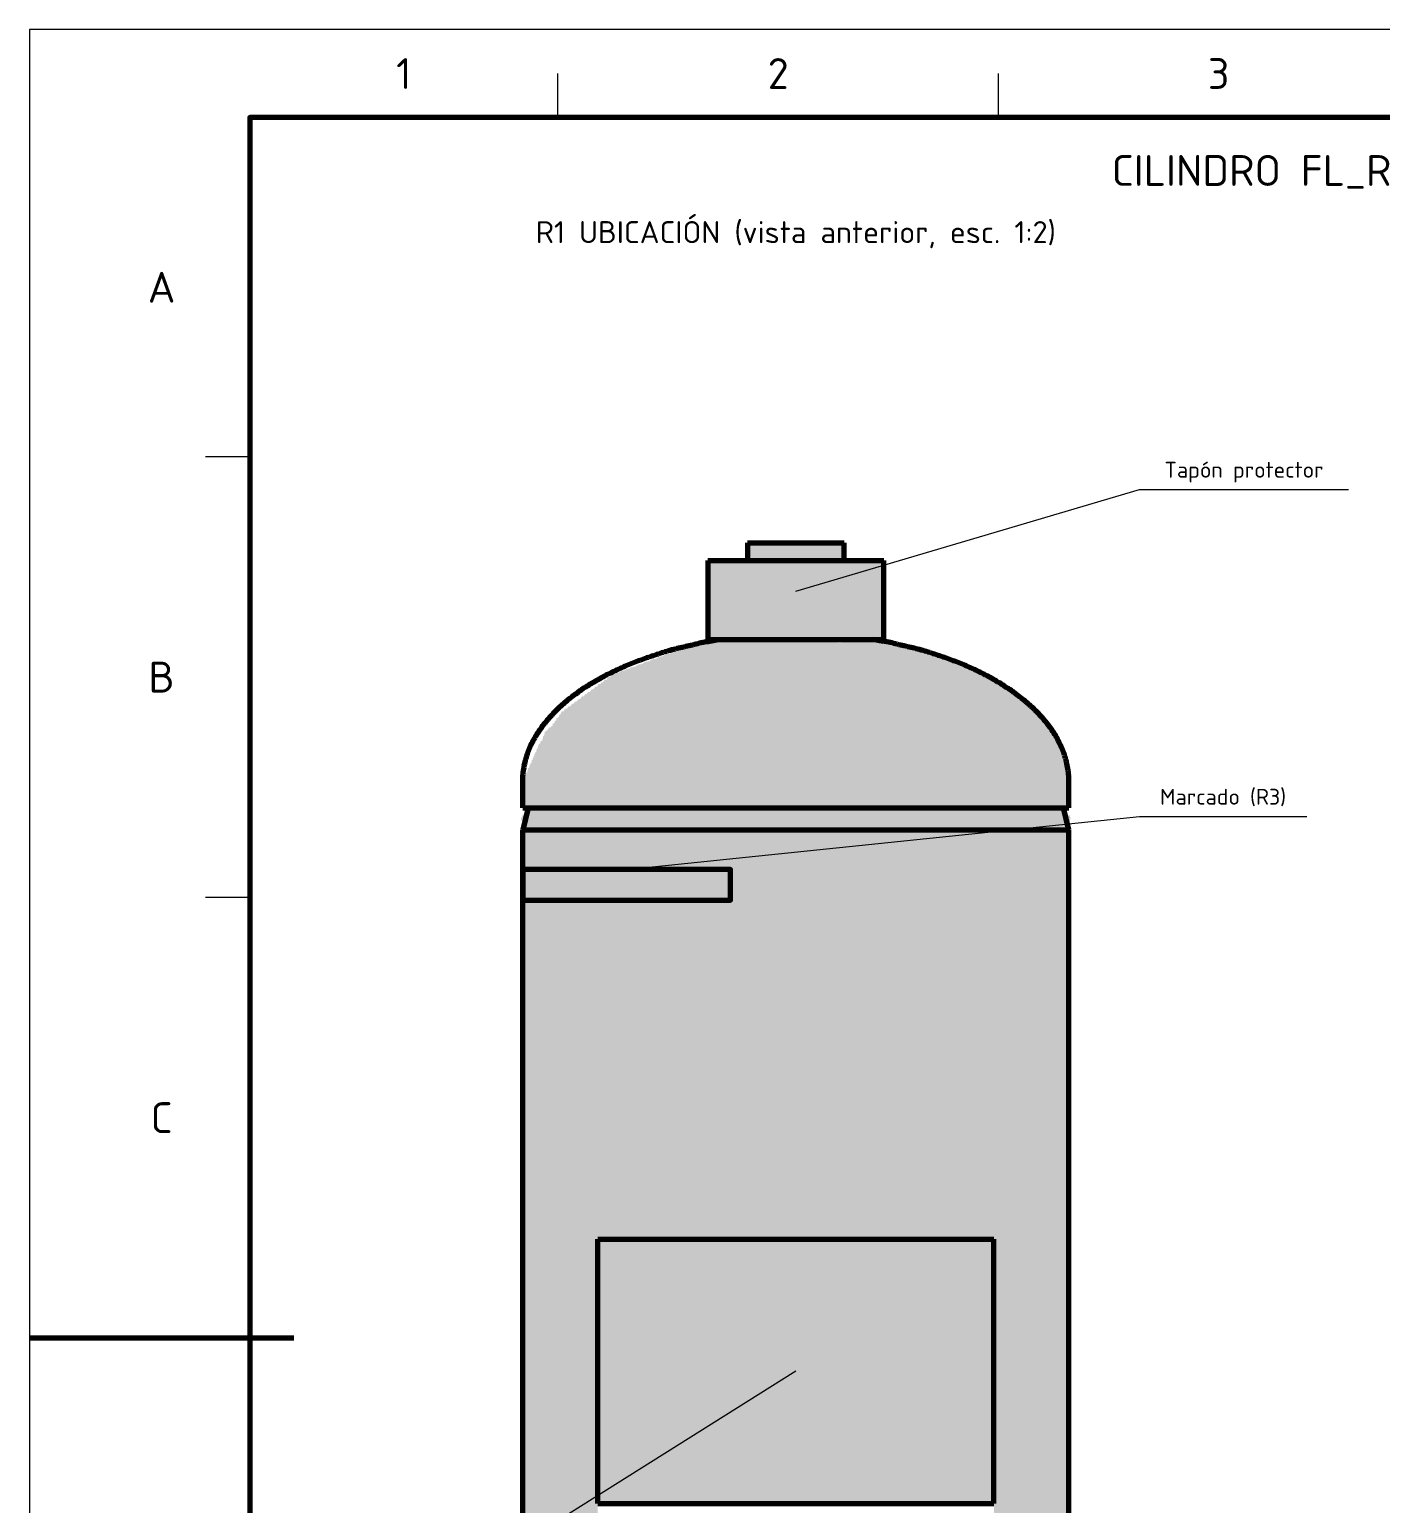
# Model space of a CAD drawing. Header units: millimetres. Extents: x 0 to 1554, y 0 to 420.
# Drawn here: x 1134 to 1287.4, y 129.7 to 297 of the extents above; entities that cross this region are included whole.
import ezdxf
from ezdxf.enums import TextEntityAlignment as Align

# ---------------------------------------------------------------- set-up
doc = ezdxf.new("R2010")
doc.units = ezdxf.units.MM
for name, color, linetype, lineweight in [('01-VISIBLE', 7, 'CONTINUOUS', 70), ('06-TEXTO', 7, 'CONTINUOUS', 25), ('07-RECUADRO', 7, 'CONTINUOUS', 70), ('08-FINA', 5, 'CONTINUOUS', 18), ('13-GRAFICA', 30, 'CONTINUOUS', 18)]:
    doc.layers.add(name, color=color, linetype=linetype, lineweight=lineweight)
doc.styles.add('ISO3098', font='isocpeur.ttf')

msp = doc.modelspace()

# ---------------------------------------------------------------- hatches: boundary and pattern name
at = {"layer": '08-FINA'}
h = msp.add_hatch(color=7, dxfattribs=at)
h.dxf.hatch_style = 1
h.paths.add_polyline_path([(1221, 233.234), (1223.511, 233.56), (1223.283, 234.327)])
h = msp.add_hatch(color=7, dxfattribs=at)
h.dxf.hatch_style = 1
h.paths.add_polyline_path([(1201.786, 201.681), (1204.314, 201.54), (1204.232, 202.335)])
h = msp.add_hatch(color=7, dxfattribs=at)
h.dxf.hatch_style = 1
h.paths.add_polyline_path([(1221, 144.716), (1218.67, 143.726), (1219.095, 143.048)])
at = {"layer": '13-GRAFICA', "true_color": 0xffd200}
h = msp.add_hatch(color=7, dxfattribs=at)
h.dxf.hatch_style = 1
h.paths.add_polyline_path([(1211.013, 227.7), (1211.013, 236.8), (1215.513, 236.8), (1215.513, 238.8), (1226.513, 238.8), (1226.513, 236.8), (1231.013, 236.8), (1231.013, 227.7)])
at = {"layer": '13-GRAFICA', "true_color": 0xb21820}
h = msp.add_hatch(color=7, dxfattribs=at)
h.dxf.hatch_style = 1
h.paths.add_polyline_path([(1190.013, 208.7), (1190.013, 211.8), (1190.112, 211.8), (1190.112, 212), (1190.213, 212), (1190.213, 212.3), (1190.312, 212.3), (1190.412, 212.7), (1190.513, 212.7), (1190.513, 212.9), (1190.612, 212.9), (1190.612, 213.2), (1190.713, 213.2), (1190.812, 213.6), (1190.912, 213.6), (1190.912, 213.8), (1191.013, 213.8), (1191.013, 214.1), (1191.112, 214.1), (1191.112, 214.3), (1191.213, 214.3), (1191.213, 214.5), (1191.312, 214.5), (1191.312, 214.8), (1191.412, 214.8), (1191.412, 215), (1191.513, 215), (1191.612, 215.4), (1191.713, 215.4), (1191.713, 215.7), (1191.812, 215.7), (1191.812, 215.9), (1192.013, 216), (1192.013, 216.2), (1192.213, 216.3), (1192.213, 216.5), (1192.312, 216.5), (1192.312, 216.8), (1192.412, 216.8), (1192.513, 217.3), (1192.812, 217.5), (1193.013, 217.8), (1193.213, 217.8), (1193.213, 217.9), (1193.412, 218), (1193.412, 218.2), (1193.612, 218.3), (1193.612, 218.5), (1193.812, 218.6), (1193.812, 218.8), (1194.112, 219), (1194.112, 219.2), (1194.312, 219.3), (1194.412, 219.6), (1194.612, 219.6), (1194.812, 219.9), (1195.013, 219.9), (1195.213, 220.2), (1195.412, 220.2), (1195.612, 220.5), (1195.812, 220.5), (1195.912, 220.7), (1196.112, 220.7), (1196.312, 221), (1196.513, 221), (1196.713, 221.3), (1196.912, 221.3), (1197.112, 221.6), (1197.312, 221.6), (1197.412, 221.8), (1197.612, 221.8), (1197.812, 222.1), (1198.013, 222.1), (1198.213, 222.4), (1198.412, 222.4), (1198.612, 222.7), (1198.812, 222.7), (1198.912, 222.9), (1199.112, 222.9), (1199.312, 223.2), (1199.513, 223.2), (1199.713, 223.5), (1199.912, 223.5), (1199.912, 223.6), (1200.013, 223.6), (1200.112, 223.8), (1200.312, 223.8), (1200.312, 223.9), (1200.912, 224), (1200.912, 224.1), (1201.112, 224.1), (1201.112, 224.2), (1201.713, 224.3), (1201.713, 224.4), (1202.213, 224.5), (1202.213, 224.6), (1202.513, 224.6), (1202.513, 224.7), (1202.812, 224.7), (1202.812, 224.8), (1203.013, 224.8), (1203.013, 224.9), (1203.612, 225), (1203.612, 225.1), (1203.812, 225.1), (1203.812, 225.2), (1204.412, 225.3), (1204.412, 225.4), (1204.612, 225.4), (1204.612, 225.5), (1205.213, 225.6), (1205.213, 225.7), (1205.412, 225.7), (1205.412, 225.8), (1206.013, 225.9), (1206.013, 226), (1206.213, 226), (1206.213, 226.1), (1206.812, 226.2), (1206.812, 226.3), (1207.013, 226.3), (1207.013, 226.4), (1207.612, 226.5), (1207.612, 226.6), (1207.812, 226.6), (1207.812, 226.7), (1208.112, 226.7), (1208.112, 226.8), (1208.412, 226.8), (1208.412, 226.9), (1208.713, 226.9), (1208.713, 227), (1209.112, 227), (1209.112, 227.1), (1209.513, 227.1), (1209.513, 227.2), (1210.013, 227.2), (1210.013, 227.3), (1210.412, 227.3), (1210.412, 227.4), (1210.912, 227.4), (1210.912, 227.5), (1211.912, 227.4), (1211.912, 227.5), (1212.713, 227.5), (1212.713, 227.6), (1215.013, 227.6), (1215.013, 227.5), (1216.812, 227.5), (1216.812, 227.4), (1220.412, 227.5), (1220.412, 227.6), (1223.812, 227.6), (1223.812, 227.5), (1225.713, 227.5), (1225.713, 227.4), (1228.612, 227.5), (1228.612, 227.6), (1230.213, 227.6), (1230.213, 227.5), (1230.513, 227.5), (1230.513, 227.6), (1230.713, 227.6), (1230.713, 227.5), (1231.213, 227.5), (1231.213, 227.4), (1231.713, 227.4), (1231.713, 227.3), (1233.213, 227.1), (1233.213, 227), (1233.713, 227), (1233.713, 226.9), (1234.013, 226.9), (1234.013, 226.8), (1234.412, 226.8), (1234.412, 226.7), (1234.713, 226.7), (1234.713, 226.6), (1235.112, 226.6), (1235.112, 226.5), (1235.812, 226.4), (1235.812, 226.3), (1236.412, 226.2), (1236.412, 226.1), (1236.812, 226.1), (1236.812, 226), (1237.112, 226), (1237.112, 225.9), (1237.812, 225.8), (1237.812, 225.7), (1238.013, 225.7), (1238.013, 225.6), (1238.312, 225.6), (1238.312, 225.5), (1238.513, 225.5), (1238.513, 225.4), (1238.713, 225.4), (1238.713, 225.3), (1239.013, 225.3), (1239.013, 225.2), (1239.213, 225.2), (1239.213, 225.1), (1239.412, 225.1), (1239.412, 225), (1239.713, 225), (1239.713, 224.9), (1240.213, 224.8), (1240.213, 224.7), (1240.612, 224.6), (1240.612, 224.5), (1240.912, 224.5), (1240.912, 224.4), (1241.112, 224.4), (1241.112, 224.3), (1241.312, 224.3), (1241.312, 224.2), (1241.612, 224.2), (1241.612, 224.1), (1241.812, 224.1), (1241.812, 224), (1242.013, 224), (1242.013, 223.9), (1242.513, 223.8), (1242.612, 223.6), (1242.812, 223.6), (1242.912, 223.4), (1243.312, 223.3), (1243.412, 223.1), (1243.612, 223.1), (1243.612, 223), (1243.812, 223), (1243.912, 222.8), (1244.112, 222.8), (1244.213, 222.6), (1244.612, 222.5), (1244.713, 222.3), (1244.912, 222.3), (1245.013, 222.1), (1245.213, 222.1), (1245.213, 222), (1245.412, 222), (1245.513, 221.8), (1245.713, 221.8), (1245.713, 221.7), (1246.013, 221.6), (1246.013, 221.5), (1246.213, 221.5), (1246.713, 220.9), (1246.912, 220.9), (1246.912, 220.8), (1247.112, 220.7), (1247.513, 220.2), (1247.713, 220.2), (1248.213, 219.6), (1248.412, 219.6), (1248.412, 219.4), (1249.013, 218.9), (1249.013, 218.7), (1249.612, 218.2), (1249.612, 218), (1249.912, 217.8), (1249.912, 217.6), (1250.112, 217.5), (1250.112, 217.3), (1250.213, 217.3), (1250.312, 217), (1250.412, 217), (1250.513, 216.6), (1250.713, 216.5), (1250.812, 216.1), (1251.013, 216), (1251.112, 215.4), (1251.213, 215.4), (1251.213, 215.2), (1251.312, 215.2), (1251.412, 214.6), (1251.513, 214.6), (1251.513, 214.3), (1251.612, 214.3), (1251.612, 214.1), (1251.713, 214.1), (1251.812, 212.8), (1251.912, 212.8), (1251.912, 212), (1252.013, 212), (1252.013, 208.7)])
h = msp.add_hatch(color=7, dxfattribs=at)
h.dxf.hatch_style = 1
h.paths.add_polyline_path([(1215.013, 227.5), (1215.013, 227.6), (1212.713, 227.6), (1212.713, 227.5), (1211.513, 227.4), (1211.513, 227.5), (1211.312, 227.5), (1211.213, 227.7), (1230.713, 227.7), (1230.713, 227.6), (1230.513, 227.6), (1230.513, 227.5), (1230.213, 227.5), (1230.213, 227.6), (1228.612, 227.6), (1228.612, 227.5), (1227.112, 227.5), (1227.112, 227.4), (1223.812, 227.5), (1223.812, 227.6), (1218.412, 227.5), (1218.412, 227.4), (1216.812, 227.4), (1216.812, 227.5)])
h = msp.add_hatch(color=7, dxfattribs=at)
h.dxf.hatch_style = 1
h.paths.add_polyline_path([(1251.912, 207.9), (1251.912, 207.8), (1252.112, 207.8), (1252.112, 207.6), (1252.213, 207.6), (1252.112, 207.1), (1251.812, 207), (1251.812, 206.9), (1190.213, 206.9), (1190.213, 207), (1190.013, 207), (1189.812, 207.3), (1189.812, 207.6), (1189.912, 207.6), (1190.013, 207.9)])
h = msp.add_hatch(color=7, dxfattribs=at)
h.dxf.hatch_style = 1
h.paths.add_polyline_path([(1190.612, 208.7), (1251.412, 208.7), (1251.513, 207.9), (1190.412, 207.9)])
h = msp.add_hatch(color=7, dxfattribs=at)
h.dxf.hatch_style = 1
h.paths.add_polyline_path([(1190.112, 206.4), (1190.112, 206.8), (1190.213, 206.8), (1190.213, 86), (1190.213, 85.5), (1190.213, 78), (1190.013, 78), (1190.013, 206.4)])
h = msp.add_hatch(color=7, dxfattribs=at)
h.dxf.hatch_style = 1
h.paths.add_polyline_path([(1190.213, 206.9), (1190.312, 206.9), (1190.312, 86), (1190.213, 86), (1190.213, 206.8)])
h = msp.add_hatch(color=7, dxfattribs=at)
h.dxf.hatch_style = 1
h.paths.add_polyline_path([(1191.513, 206.9), (1191.513, 85.7), (1191.513, 78), (1190.312, 78), (1190.312, 85.5), (1190.312, 86), (1190.312, 206.9)])
h = msp.add_hatch(color=7, dxfattribs=at)
h.dxf.hatch_style = 1
h.paths.add_polyline_path([(1192.013, 206.9), (1192.013, 85.8), (1191.912, 85.8), (1191.812, 86), (1191.612, 86), (1191.513, 85.7), (1191.513, 206.9)])
h = msp.add_hatch(color=7, dxfattribs=at)
h.dxf.hatch_style = 1
h.paths.add_polyline_path([(1194.612, 206.9), (1194.612, 85.7), (1194.612, 78), (1192.013, 78), (1192.013, 85.8), (1192.013, 206.9)])
h = msp.add_hatch(color=7, dxfattribs=at)
h.dxf.hatch_style = 1
h.paths.add_polyline_path([(1195.412, 206.9), (1195.412, 85.7), (1195.312, 85.9), (1195.112, 85.9), (1195.112, 86), (1194.812, 86), (1194.812, 85.9), (1194.713, 85.9), (1194.612, 85.7), (1194.612, 206.9)])
h = msp.add_hatch(color=7, dxfattribs=at)
h.dxf.hatch_style = 1
h.paths.add_polyline_path([(1198.513, 206.9), (1198.513, 159.7), (1198.513, 129.7), (1198.513, 78), (1195.412, 78), (1195.412, 85.7), (1195.412, 206.9)])
h = msp.add_hatch(color=7, dxfattribs=at)
h.dxf.hatch_style = 1
h.paths.add_polyline_path([(1199.312, 206.9), (1199.312, 159.7), (1198.513, 159.7), (1198.513, 206.9)])
h = msp.add_hatch(color=7, dxfattribs=at)
h.dxf.hatch_style = 1
h.paths.add_polyline_path([(1200.412, 206.9), (1200.412, 159.7), (1199.312, 159.7), (1199.312, 206.9)])
h = msp.add_hatch(color=7, dxfattribs=at)
h.dxf.hatch_style = 1
h.paths.add_polyline_path([(1205.312, 206.9), (1205.312, 159.7), (1200.412, 159.7), (1200.412, 206.9)])
h = msp.add_hatch(color=7, dxfattribs=at)
h.dxf.hatch_style = 1
h.paths.add_polyline_path([(1206.612, 206.9), (1206.612, 159.7), (1205.312, 159.7), (1205.312, 206.9)])
h = msp.add_hatch(color=7, dxfattribs=at)
h.dxf.hatch_style = 1
h.paths.add_polyline_path([(1212.213, 206.9), (1212.213, 159.7), (1206.612, 159.7), (1206.612, 206.9)])
h = msp.add_hatch(color=7, dxfattribs=at)
h.dxf.hatch_style = 1
h.paths.add_polyline_path([(1213.612, 206.9), (1213.612, 159.7), (1212.213, 159.7), (1212.213, 206.9)])
h = msp.add_hatch(color=7, dxfattribs=at)
h.dxf.hatch_style = 1
h.paths.add_polyline_path([(1227.513, 206.9), (1227.513, 159.7), (1221.713, 159.7), (1221.713, 205.7), (1220.213, 205.7), (1220.213, 159.7), (1213.612, 159.7), (1213.612, 206.9)])
h = msp.add_hatch(color=7, dxfattribs=at)
h.dxf.hatch_style = 1
h.paths.add_polyline_path([(1229.312, 206.9), (1229.312, 159.7), (1227.513, 159.7), (1227.513, 206.9)])
h = msp.add_hatch(color=7, dxfattribs=at)
h.dxf.hatch_style = 1
h.paths.add_polyline_path([(1234.213, 206.9), (1234.213, 159.7), (1229.312, 159.7), (1229.312, 206.9)])
h = msp.add_hatch(color=7, dxfattribs=at)
h.dxf.hatch_style = 1
h.paths.add_polyline_path([(1235.713, 206.9), (1235.713, 159.7), (1234.213, 159.7), (1234.213, 206.9)])
h = msp.add_hatch(color=7, dxfattribs=at)
h.dxf.hatch_style = 1
h.paths.add_polyline_path([(1240.112, 206.9), (1240.112, 159.7), (1235.713, 159.7), (1235.713, 206.9)])
h = msp.add_hatch(color=7, dxfattribs=at)
h.dxf.hatch_style = 1
h.paths.add_polyline_path([(1241.312, 206.9), (1241.312, 159.7), (1240.112, 159.7), (1240.112, 206.9)])
h = msp.add_hatch(color=7, dxfattribs=at)
h.dxf.hatch_style = 1
h.paths.add_polyline_path([(1243.513, 206.9), (1243.513, 159.7), (1241.312, 159.7), (1241.312, 206.9)])
h = msp.add_hatch(color=7, dxfattribs=at)
h.dxf.hatch_style = 1
h.paths.add_polyline_path([(1245.112, 206.9), (1245.112, 85.8), (1245.112, 78), (1243.513, 78), (1243.513, 129.7), (1243.513, 159.7), (1243.513, 206.9)])
h = msp.add_hatch(color=7, dxfattribs=at)
h.dxf.hatch_style = 1
h.paths.add_polyline_path([(1245.812, 206.9), (1245.812, 85.7), (1245.713, 85.9), (1245.213, 85.9), (1245.213, 85.8), (1245.112, 85.8), (1245.112, 206.9)])
h = msp.add_hatch(color=7, dxfattribs=at)
h.dxf.hatch_style = 1
h.paths.add_polyline_path([(1251.812, 206.9), (1251.912, 206.3), (1252.013, 206.3), (1252.013, 78), (1245.812, 78), (1245.812, 85.7), (1245.812, 206.9)])
h = msp.add_hatch(color=7, dxfattribs=at)
h.dxf.hatch_style = 1
h.paths.add_polyline_path([(1220.213, 159.7), (1220.213, 205.7), (1221.713, 205.7), (1221.713, 159.7)])
at = {"layer": '13-GRAFICA', "true_color": 0xffffff}
h = msp.add_hatch(color=7, dxfattribs=at)
h.dxf.hatch_style = 1
h.paths.add_polyline_path([(1198.513, 129.7), (1198.513, 159.7), (1243.513, 159.7), (1243.513, 129.7)])
at = {"layer": '13-GRAFICA', "true_color": 0xc81e2d}
h = msp.add_hatch(color=7, dxfattribs=at)
h.dxf.hatch_style = 1
h.paths.add_polyline_path([(1243.513, 155.2), (1198.513, 155.2), (1198.513, 159.7), (1243.513, 159.7)])

# ---------------------------------------------------------------- linework, layer by layer
at = {"layer": '01-VISIBLE'}
for p, q in [((1215.5, 238.75), (1215.5, 236.75)), ((1226.5, 236.75), (1226.5, 238.75)), ((1211, 236.75), (1211, 227.75)), ((1231, 227.75), (1231, 236.75)), ((1229.755, 227.749), (1229.755, 227.75)), ((1190, 208.681), (1190, 211.681)), ((1252, 208.681), (1252, 211.681)), ((1190.625, 208.681), (1190, 206.181)), ((1252, 206.181), (1251.375, 208.681)), ((1190, 78), (1190, 206.181)), ((1252, 78), (1252, 206.181)), ((1198.515, 129.716), (1198.515, 159.716)), ((1243.485, 129.716), (1243.485, 159.716))]:
    msp.add_line(p, q, dxfattribs=at)
for points in [[(1215.5, 238.75), (1215.7, 238.75), (1215.9, 238.75), (1216.1, 238.75), (1216.3, 238.75), (1216.5, 238.75), (1216.7, 238.75), (1216.9, 238.75), (1217.1, 238.75), (1217.3, 238.75), (1217.5, 238.75), (1217.7, 238.75), (1217.9, 238.75), (1218.1, 238.75), (1218.3, 238.75), (1218.5, 238.75), (1218.7, 238.75), (1218.9, 238.75), (1219.1, 238.75), (1219.3, 238.75), (1219.5, 238.75), (1219.7, 238.75), (1219.9, 238.75), (1220.1, 238.75), (1220.3, 238.75), (1220.5, 238.75), (1220.7, 238.75), (1220.9, 238.75), (1221.1, 238.75), (1221.3, 238.75), (1221.5, 238.75), (1221.7, 238.75), (1221.9, 238.75), (1222.1, 238.75), (1222.3, 238.75), (1222.5, 238.75), (1222.7, 238.75), (1222.9, 238.75), (1223.1, 238.75), (1223.3, 238.75), (1223.5, 238.75), (1223.7, 238.75), (1223.9, 238.75), (1224.1, 238.75), (1224.3, 238.75), (1224.5, 238.75), (1224.7, 238.75), (1224.9, 238.75), (1225.1, 238.75), (1225.3, 238.75), (1225.5, 238.75), (1225.7, 238.75), (1225.9, 238.75), (1226.1, 238.75), (1226.3, 238.75), (1226.5, 238.75)], [(1211, 236.75), (1211.2, 236.75), (1211.4, 236.75), (1211.6, 236.75), (1211.8, 236.75), (1212, 236.75), (1212.2, 236.75), (1212.4, 236.75), (1212.6, 236.75), (1212.8, 236.75), (1213, 236.75), (1213.2, 236.75), (1213.4, 236.75), (1213.6, 236.75), (1213.8, 236.75), (1214, 236.75), (1214.2, 236.75), (1214.4, 236.75), (1214.6, 236.75), (1214.8, 236.75), (1215, 236.75), (1215.2, 236.75), (1215.4, 236.75), (1215.6, 236.75), (1215.8, 236.75), (1216, 236.75), (1216.2, 236.75), (1216.4, 236.75), (1216.6, 236.75), (1216.8, 236.75), (1217, 236.75), (1217.2, 236.75), (1217.4, 236.75), (1217.6, 236.75), (1217.8, 236.75), (1218, 236.75), (1218.2, 236.75), (1218.4, 236.75), (1218.6, 236.75), (1218.8, 236.75), (1219, 236.75), (1219.2, 236.75), (1219.4, 236.75), (1219.6, 236.75), (1219.8, 236.75), (1220, 236.75), (1220.2, 236.75), (1220.4, 236.75), (1220.6, 236.75), (1220.8, 236.75), (1221, 236.75), (1221.2, 236.75), (1221.4, 236.75), (1221.6, 236.75), (1221.8, 236.75), (1222, 236.75), (1222.2, 236.75), (1222.4, 236.75), (1222.6, 236.75), (1222.8, 236.75), (1223, 236.75), (1223.2, 236.75), (1223.4, 236.75), (1223.6, 236.75), (1223.8, 236.75), (1224, 236.75), (1224.2, 236.75), (1224.4, 236.75), (1224.6, 236.75), (1224.8, 236.75), (1225, 236.75), (1225.2, 236.75), (1225.4, 236.75), (1225.6, 236.75), (1225.8, 236.75), (1226, 236.75), (1226.2, 236.75), (1226.4, 236.75), (1226.6, 236.75), (1226.8, 236.75), (1227, 236.75), (1227.2, 236.75), (1227.4, 236.75), (1227.6, 236.75), (1227.8, 236.75), (1228, 236.75), (1228.2, 236.75), (1228.4, 236.75), (1228.6, 236.75), (1228.8, 236.75), (1229, 236.75), (1229.2, 236.75), (1229.4, 236.75), (1229.6, 236.75), (1229.8, 236.75), (1230, 236.75), (1230.2, 236.75), (1230.4, 236.75), (1230.6, 236.75), (1230.8, 236.75), (1231, 236.75)], [(1190, 211.681), (1190.002, 211.882), (1190.009, 212.083), (1190.02, 212.284), (1190.035, 212.484), (1190.055, 212.684), (1190.08, 212.884), (1190.109, 213.083), (1190.142, 213.281), (1190.179, 213.479), (1190.221, 213.676), (1190.266, 213.871), (1190.316, 214.066), (1190.37, 214.26), (1190.428, 214.453), (1190.489, 214.644), (1190.554, 214.834), (1190.623, 215.023), (1190.696, 215.211), (1190.772, 215.397), (1190.852, 215.581), (1190.935, 215.764), (1191.022, 215.946), (1191.111, 216.126), (1191.204, 216.304), (1191.3, 216.481), (1191.399, 216.656), (1191.501, 216.83), (1191.605, 217.001), (1191.713, 217.171), (1191.823, 217.34), (1191.935, 217.506), (1192.05, 217.671), (1192.168, 217.834), (1192.288, 217.996), (1192.41, 218.156), (1192.534, 218.314), (1192.661, 218.47), (1192.789, 218.625), (1192.92, 218.777), (1193.052, 218.929), (1193.187, 219.078), (1193.323, 219.226), (1193.461, 219.372), (1193.601, 219.517), (1193.743, 219.659), (1193.886, 219.801), (1194.031, 219.94), (1194.177, 220.078), (1194.325, 220.215), (1194.474, 220.349), (1194.624, 220.483), (1194.776, 220.614), (1194.93, 220.744), (1195.084, 220.873), (1195.24, 221), (1195.397, 221.125), (1195.556, 221.249), (1195.715, 221.372), (1195.876, 221.493), (1196.037, 221.613), (1196.2, 221.731), (1196.363, 221.848), (1196.528, 221.963), (1196.694, 222.077), (1196.86, 222.19), (1197.028, 222.301), (1197.196, 222.411), (1197.365, 222.52), (1197.535, 222.627), (1197.706, 222.733), (1197.878, 222.838), (1198.05, 222.941), (1198.224, 223.044), (1198.397, 223.145), (1198.572, 223.244), (1198.747, 223.343), (1198.923, 223.44), (1199.1, 223.536), (1199.277, 223.631), (1199.455, 223.725), (1199.634, 223.817), (1199.813, 223.908), (1199.993, 223.999), (1200.173, 224.088), (1200.354, 224.176), (1200.535, 224.262), (1200.717, 224.348), (1200.899, 224.433), (1201.082, 224.516), (1201.266, 224.599), (1201.45, 224.68), (1201.634, 224.761), (1201.819, 224.84), (1202.004, 224.919), (1202.189, 224.996), (1202.375, 225.072), (1202.562, 225.147), (1202.749, 225.221), (1202.936, 225.294), (1203.124, 225.366), (1203.312, 225.437), (1203.501, 225.507), (1203.69, 225.575), (1203.879, 225.643), (1204.069, 225.71), (1204.259, 225.776), (1204.449, 225.841), (1204.639, 225.906), (1204.83, 225.969), (1205.021, 226.032), (1205.212, 226.095), (1205.404, 226.157), (1205.595, 226.218), (1205.787, 226.278), (1205.979, 226.338), (1206.171, 226.397), (1206.364, 226.454), (1206.557, 226.51), (1206.751, 226.564), (1206.945, 226.617), (1207.139, 226.669), (1207.334, 226.719), (1207.529, 226.768), (1207.724, 226.816), (1207.92, 226.862), (1208.116, 226.909), (1208.311, 226.954), (1208.507, 226.999), (1208.704, 227.043), (1208.9, 227.087), (1209.096, 227.131), (1209.292, 227.176), (1209.488, 227.22), (1209.684, 227.266), (1209.879, 227.315), (1210.07, 227.377), (1210.266, 227.422), (1210.464, 227.458), (1210.662, 227.492), (1210.86, 227.526), (1211.059, 227.558), (1211.257, 227.591), (1211.456, 227.623), (1211.654, 227.655), (1211.853, 227.687), (1212.051, 227.719), (1212.25, 227.75)], [(1211, 227.75), (1211.2, 227.75), (1211.4, 227.75), (1211.6, 227.75), (1211.8, 227.75), (1212, 227.75), (1212.2, 227.75), (1212.4, 227.75), (1212.6, 227.75), (1212.8, 227.75), (1213, 227.75), (1213.2, 227.75), (1213.4, 227.75), (1213.6, 227.75), (1213.8, 227.75), (1214, 227.75), (1214.2, 227.75), (1214.4, 227.75), (1214.6, 227.75), (1214.8, 227.75), (1215, 227.75), (1215.2, 227.75), (1215.4, 227.75), (1215.6, 227.75), (1215.8, 227.75), (1216, 227.75), (1216.2, 227.75), (1216.4, 227.75), (1216.6, 227.75), (1216.8, 227.75), (1217, 227.75), (1217.2, 227.75), (1217.4, 227.75), (1217.6, 227.75), (1217.8, 227.75), (1218, 227.75), (1218.2, 227.75), (1218.4, 227.75), (1218.6, 227.75), (1218.8, 227.75), (1219, 227.75), (1219.2, 227.75), (1219.4, 227.75), (1219.6, 227.75), (1219.8, 227.75), (1220, 227.75), (1220.2, 227.75), (1220.4, 227.75), (1220.6, 227.75), (1220.8, 227.75), (1221, 227.75), (1221.2, 227.75), (1221.4, 227.75), (1221.6, 227.75), (1221.8, 227.75), (1222, 227.75), (1222.2, 227.75), (1222.4, 227.75), (1222.6, 227.75), (1222.8, 227.75), (1223, 227.75), (1223.2, 227.75), (1223.4, 227.75), (1223.6, 227.75), (1223.8, 227.75), (1224, 227.75), (1224.2, 227.75), (1224.4, 227.75), (1224.6, 227.75), (1224.8, 227.75), (1225, 227.75), (1225.2, 227.75), (1225.4, 227.75), (1225.6, 227.75), (1225.8, 227.75), (1226, 227.75), (1226.2, 227.75), (1226.4, 227.75), (1226.6, 227.75), (1226.8, 227.75), (1227, 227.75), (1227.2, 227.75), (1227.4, 227.75), (1227.6, 227.75), (1227.8, 227.75), (1228, 227.75), (1228.2, 227.75), (1228.4, 227.75), (1228.6, 227.75), (1228.8, 227.75), (1229, 227.75), (1229.2, 227.75), (1229.4, 227.75), (1229.6, 227.75), (1229.8, 227.75), (1230, 227.75), (1230.2, 227.75), (1230.4, 227.75), (1230.6, 227.75), (1230.8, 227.75), (1231, 227.75)], [(1252, 211.681), (1251.998, 211.882), (1251.991, 212.083), (1251.98, 212.284), (1251.964, 212.484), (1251.944, 212.684), (1251.92, 212.884), (1251.891, 213.083), (1251.858, 213.281), (1251.821, 213.479), (1251.779, 213.675), (1251.734, 213.871), (1251.684, 214.066), (1251.63, 214.26), (1251.573, 214.452), (1251.511, 214.644), (1251.446, 214.834), (1251.377, 215.023), (1251.304, 215.21), (1251.228, 215.396), (1251.148, 215.581), (1251.065, 215.764), (1250.979, 215.945), (1250.889, 216.125), (1250.796, 216.304), (1250.7, 216.48), (1250.601, 216.655), (1250.5, 216.829), (1250.395, 217.001), (1250.288, 217.171), (1250.178, 217.339), (1250.065, 217.506), (1249.95, 217.67), (1249.833, 217.834), (1249.713, 217.995), (1249.591, 218.155), (1249.467, 218.313), (1249.34, 218.469), (1249.212, 218.624), (1249.081, 218.777), (1248.949, 218.928), (1248.814, 219.077), (1248.678, 219.225), (1248.54, 219.371), (1248.4, 219.516), (1248.259, 219.658), (1248.115, 219.8), (1247.971, 219.939), (1247.824, 220.077), (1247.677, 220.213), (1247.527, 220.348), (1247.377, 220.481), (1247.225, 220.613), (1247.072, 220.743), (1246.917, 220.872), (1246.761, 220.999), (1246.604, 221.124), (1246.446, 221.248), (1246.286, 221.371), (1246.126, 221.492), (1245.964, 221.612), (1245.802, 221.73), (1245.638, 221.847), (1245.474, 221.962), (1245.308, 222.076), (1245.142, 222.189), (1244.974, 222.3), (1244.806, 222.41), (1244.637, 222.519), (1244.467, 222.626), (1244.296, 222.732), (1244.124, 222.837), (1243.952, 222.94), (1243.779, 223.042), (1243.605, 223.143), (1243.43, 223.243), (1243.255, 223.342), (1243.079, 223.439), (1242.902, 223.535), (1242.725, 223.63), (1242.547, 223.723), (1242.369, 223.816), (1242.19, 223.907), (1242.01, 223.997), (1241.83, 224.086), (1241.649, 224.174), (1241.467, 224.261), (1241.286, 224.347), (1241.103, 224.431), (1240.92, 224.515), (1240.737, 224.597), (1240.553, 224.679), (1240.369, 224.759), (1240.184, 224.839), (1239.999, 224.917), (1239.814, 224.995), (1239.628, 225.071), (1239.441, 225.146), (1239.254, 225.22), (1239.067, 225.293), (1238.879, 225.365), (1238.691, 225.436), (1238.502, 225.506), (1238.313, 225.574), (1238.124, 225.642), (1237.935, 225.709), (1237.745, 225.775), (1237.554, 225.84), (1237.364, 225.905), (1237.173, 225.968), (1236.982, 226.031), (1236.791, 226.094), (1236.6, 226.156), (1236.409, 226.217), (1236.217, 226.277), (1236.025, 226.337), (1235.832, 226.395), (1235.64, 226.452), (1235.447, 226.508), (1235.253, 226.563), (1235.059, 226.616), (1234.865, 226.668), (1234.67, 226.718), (1234.475, 226.767), (1234.28, 226.815), (1234.084, 226.861), (1233.889, 226.907), (1233.693, 226.953), (1233.497, 226.998), (1233.301, 227.042), (1233.105, 227.086), (1232.908, 227.13), (1232.712, 227.175), (1232.516, 227.219), (1232.321, 227.265), (1232.126, 227.314), (1231.934, 227.376), (1231.738, 227.421), (1231.541, 227.457), (1231.343, 227.492), (1231.144, 227.525), (1230.946, 227.558), (1230.748, 227.59), (1230.549, 227.622), (1230.351, 227.654), (1230.152, 227.686), (1229.954, 227.718), (1229.755, 227.749)], [(1190, 208.681), (1190.2, 208.681), (1190.4, 208.681), (1190.6, 208.681), (1190.8, 208.681), (1191, 208.681), (1191.2, 208.681), (1191.4, 208.681), (1191.6, 208.681), (1191.8, 208.681), (1192, 208.681), (1192.2, 208.681), (1192.4, 208.681), (1192.6, 208.681), (1192.8, 208.681), (1193, 208.681), (1193.2, 208.681), (1193.4, 208.681), (1193.6, 208.681), (1193.8, 208.681), (1194, 208.681), (1194.2, 208.681), (1194.4, 208.681), (1194.6, 208.681), (1194.8, 208.681), (1195, 208.681), (1195.2, 208.681), (1195.4, 208.681), (1195.6, 208.681), (1195.8, 208.681), (1196, 208.681), (1196.2, 208.681), (1196.4, 208.681), (1196.6, 208.681), (1196.8, 208.681), (1197, 208.681), (1197.2, 208.681), (1197.4, 208.681), (1197.6, 208.681), (1197.8, 208.681), (1198, 208.681), (1198.2, 208.681), (1198.4, 208.681), (1198.6, 208.681), (1198.8, 208.681), (1199, 208.681), (1199.2, 208.681), (1199.4, 208.681), (1199.6, 208.681), (1199.8, 208.681), (1200, 208.681), (1200.2, 208.681), (1200.4, 208.681), (1200.6, 208.681), (1200.8, 208.681), (1201, 208.681), (1201.2, 208.681), (1201.4, 208.681), (1201.6, 208.681), (1201.8, 208.681), (1202, 208.681), (1202.2, 208.681), (1202.4, 208.681), (1202.6, 208.681), (1202.8, 208.681), (1203, 208.681), (1203.2, 208.681), (1203.4, 208.681), (1203.6, 208.681), (1203.8, 208.681), (1204, 208.681), (1204.2, 208.681), (1204.4, 208.681), (1204.6, 208.681), (1204.8, 208.681), (1205, 208.681), (1205.2, 208.681), (1205.4, 208.681), (1205.6, 208.681), (1205.8, 208.681), (1206, 208.681), (1206.2, 208.681), (1206.4, 208.681), (1206.6, 208.681), (1206.8, 208.681), (1207, 208.681), (1207.2, 208.681), (1207.4, 208.681), (1207.6, 208.681), (1207.8, 208.681), (1208, 208.681), (1208.2, 208.681), (1208.4, 208.681), (1208.6, 208.681), (1208.8, 208.681), (1209, 208.681), (1209.2, 208.681), (1209.4, 208.681), (1209.6, 208.681), (1209.8, 208.681), (1210, 208.681), (1210.2, 208.681), (1210.4, 208.681), (1210.6, 208.681), (1210.8, 208.681), (1211, 208.681), (1211.2, 208.681), (1211.4, 208.681), (1211.6, 208.681), (1211.8, 208.681), (1212, 208.681), (1212.2, 208.681), (1212.4, 208.681), (1212.6, 208.681), (1212.8, 208.681), (1213, 208.681), (1213.2, 208.681), (1213.4, 208.681), (1213.6, 208.681), (1213.8, 208.681), (1214, 208.681), (1214.2, 208.681), (1214.4, 208.681), (1214.6, 208.681), (1214.8, 208.681), (1215, 208.681), (1215.2, 208.681), (1215.4, 208.681), (1215.6, 208.681), (1215.8, 208.681), (1216, 208.681), (1216.2, 208.681), (1216.4, 208.681), (1216.6, 208.681), (1216.8, 208.681), (1217, 208.681), (1217.2, 208.681), (1217.4, 208.681), (1217.6, 208.681), (1217.8, 208.681), (1218, 208.681), (1218.2, 208.681), (1218.4, 208.681), (1218.6, 208.681), (1218.8, 208.681), (1219, 208.681), (1219.2, 208.681), (1219.4, 208.681), (1219.6, 208.681), (1219.8, 208.681), (1220, 208.681), (1220.2, 208.681), (1220.4, 208.681), (1220.6, 208.681), (1220.8, 208.681), (1221, 208.681), (1221.2, 208.681), (1221.4, 208.681), (1221.6, 208.681), (1221.8, 208.681), (1222, 208.681), (1222.2, 208.681), (1222.4, 208.681), (1222.6, 208.681), (1222.8, 208.681), (1223, 208.681), (1223.2, 208.681), (1223.4, 208.681), (1223.6, 208.681), (1223.8, 208.681), (1224, 208.681), (1224.2, 208.681), (1224.4, 208.681), (1224.6, 208.681), (1224.8, 208.681), (1225, 208.681), (1225.2, 208.681), (1225.4, 208.681), (1225.6, 208.681), (1225.8, 208.681), (1226, 208.681), (1226.2, 208.681), (1226.4, 208.681), (1226.6, 208.681), (1226.8, 208.681), (1227, 208.681), (1227.2, 208.681), (1227.4, 208.681), (1227.6, 208.681), (1227.8, 208.681), (1228, 208.681), (1228.2, 208.681), (1228.4, 208.681), (1228.6, 208.681), (1228.8, 208.681), (1229, 208.681), (1229.2, 208.681), (1229.4, 208.681), (1229.6, 208.681), (1229.8, 208.681), (1230, 208.681), (1230.2, 208.681), (1230.4, 208.681), (1230.6, 208.681), (1230.8, 208.681), (1231, 208.681), (1231.2, 208.681), (1231.4, 208.681), (1231.6, 208.681), (1231.8, 208.681), (1232, 208.681), (1232.2, 208.681), (1232.4, 208.681), (1232.6, 208.681), (1232.8, 208.681), (1233, 208.681), (1233.2, 208.681), (1233.4, 208.681), (1233.6, 208.681), (1233.8, 208.681), (1234, 208.681), (1234.2, 208.681), (1234.4, 208.681), (1234.6, 208.681), (1234.8, 208.681), (1235, 208.681), (1235.2, 208.681), (1235.4, 208.681), (1235.6, 208.681), (1235.8, 208.681), (1236, 208.681), (1236.2, 208.681), (1236.4, 208.681), (1236.6, 208.681), (1236.8, 208.681), (1237, 208.681), (1237.2, 208.681), (1237.4, 208.681), (1237.6, 208.681), (1237.8, 208.681), (1238, 208.681), (1238.2, 208.681), (1238.4, 208.681), (1238.6, 208.681), (1238.8, 208.681), (1239, 208.681), (1239.2, 208.681), (1239.4, 208.681), (1239.6, 208.681), (1239.8, 208.681), (1240, 208.681), (1240.2, 208.681), (1240.4, 208.681), (1240.6, 208.681), (1240.8, 208.681), (1241, 208.681), (1241.2, 208.681), (1241.4, 208.681), (1241.6, 208.681), (1241.8, 208.681), (1242, 208.681), (1242.2, 208.681), (1242.4, 208.681), (1242.6, 208.681), (1242.8, 208.681), (1243, 208.681), (1243.2, 208.681), (1243.4, 208.681), (1243.6, 208.681), (1243.8, 208.681), (1244, 208.681), (1244.2, 208.681), (1244.4, 208.681), (1244.6, 208.681), (1244.8, 208.681), (1245, 208.681), (1245.2, 208.681), (1245.4, 208.681), (1245.6, 208.681), (1245.8, 208.681), (1246, 208.681), (1246.2, 208.681), (1246.4, 208.681), (1246.6, 208.681), (1246.8, 208.681), (1247, 208.681), (1247.2, 208.681), (1247.4, 208.681), (1247.6, 208.681), (1247.8, 208.681), (1248, 208.681), (1248.2, 208.681), (1248.4, 208.681), (1248.6, 208.681), (1248.8, 208.681), (1249, 208.681), (1249.2, 208.681), (1249.4, 208.681), (1249.6, 208.681), (1249.8, 208.681), (1250, 208.681), (1250.2, 208.681), (1250.4, 208.681), (1250.6, 208.681), (1250.8, 208.681), (1251, 208.681), (1251.2, 208.681), (1251.4, 208.681), (1251.6, 208.681), (1251.8, 208.681), (1252, 208.681)], [(1190, 206.181), (1190.2, 206.181), (1190.4, 206.181), (1190.6, 206.181), (1190.8, 206.181), (1191, 206.181), (1191.2, 206.181), (1191.4, 206.181), (1191.6, 206.181), (1191.8, 206.181), (1192, 206.181), (1192.2, 206.181), (1192.4, 206.181), (1192.6, 206.181), (1192.8, 206.181), (1193, 206.181), (1193.2, 206.181), (1193.4, 206.181), (1193.6, 206.181), (1193.8, 206.181), (1194, 206.181), (1194.2, 206.181), (1194.4, 206.181), (1194.6, 206.181), (1194.8, 206.181), (1195, 206.181), (1195.2, 206.181), (1195.4, 206.181), (1195.6, 206.181), (1195.8, 206.181), (1196, 206.181), (1196.2, 206.181), (1196.4, 206.181), (1196.6, 206.181), (1196.8, 206.181), (1197, 206.181), (1197.2, 206.181), (1197.4, 206.181), (1197.6, 206.181), (1197.8, 206.181), (1198, 206.181), (1198.2, 206.181), (1198.4, 206.181), (1198.6, 206.181), (1198.8, 206.181), (1199, 206.181), (1199.2, 206.181), (1199.4, 206.181), (1199.6, 206.181), (1199.8, 206.181), (1200, 206.181), (1200.2, 206.181), (1200.4, 206.181), (1200.6, 206.181), (1200.8, 206.181), (1201, 206.181), (1201.2, 206.181), (1201.4, 206.181), (1201.6, 206.181), (1201.8, 206.181), (1202, 206.181), (1202.2, 206.181), (1202.4, 206.181), (1202.6, 206.181), (1202.8, 206.181), (1203, 206.181), (1203.2, 206.181), (1203.4, 206.181), (1203.6, 206.181), (1203.8, 206.181), (1204, 206.181), (1204.2, 206.181), (1204.4, 206.181), (1204.6, 206.181), (1204.8, 206.181), (1205, 206.181), (1205.2, 206.181), (1205.4, 206.181), (1205.6, 206.181), (1205.8, 206.181), (1206, 206.181), (1206.2, 206.181), (1206.4, 206.181), (1206.6, 206.181), (1206.8, 206.181), (1207, 206.181), (1207.2, 206.181), (1207.4, 206.181), (1207.6, 206.181), (1207.8, 206.181), (1208, 206.181), (1208.2, 206.181), (1208.4, 206.181), (1208.6, 206.181), (1208.8, 206.181), (1209, 206.181), (1209.2, 206.181), (1209.4, 206.181), (1209.6, 206.181), (1209.8, 206.181), (1210, 206.181), (1210.2, 206.181), (1210.4, 206.181), (1210.6, 206.181), (1210.8, 206.181), (1211, 206.181), (1211.2, 206.181), (1211.4, 206.181), (1211.6, 206.181), (1211.8, 206.181), (1212, 206.181), (1212.2, 206.181), (1212.4, 206.181), (1212.6, 206.181), (1212.8, 206.181), (1213, 206.181), (1213.2, 206.181), (1213.4, 206.181), (1213.6, 206.181), (1213.8, 206.181), (1214, 206.181), (1214.2, 206.181), (1214.4, 206.181), (1214.6, 206.181), (1214.8, 206.181), (1215, 206.181), (1215.2, 206.181), (1215.4, 206.181), (1215.6, 206.181), (1215.8, 206.181), (1216, 206.181), (1216.2, 206.181), (1216.4, 206.181), (1216.6, 206.181), (1216.8, 206.181), (1217, 206.181), (1217.2, 206.181), (1217.4, 206.181), (1217.6, 206.181), (1217.8, 206.181), (1218, 206.181), (1218.2, 206.181), (1218.4, 206.181), (1218.6, 206.181), (1218.8, 206.181), (1219, 206.181), (1219.2, 206.181), (1219.4, 206.181), (1219.6, 206.181), (1219.8, 206.181), (1220, 206.181), (1220.2, 206.181), (1220.4, 206.181), (1220.6, 206.181), (1220.8, 206.181), (1221, 206.181), (1221.2, 206.181), (1221.4, 206.181), (1221.6, 206.181), (1221.8, 206.181), (1222, 206.181), (1222.2, 206.181), (1222.4, 206.181), (1222.6, 206.181), (1222.8, 206.181), (1223, 206.181), (1223.2, 206.181), (1223.4, 206.181), (1223.6, 206.181), (1223.8, 206.181), (1224, 206.181), (1224.2, 206.181), (1224.4, 206.181), (1224.6, 206.181), (1224.8, 206.181), (1225, 206.181), (1225.2, 206.181), (1225.4, 206.181), (1225.6, 206.181), (1225.8, 206.181), (1226, 206.181), (1226.2, 206.181), (1226.4, 206.181), (1226.6, 206.181), (1226.8, 206.181), (1227, 206.181), (1227.2, 206.181), (1227.4, 206.181), (1227.6, 206.181), (1227.8, 206.181), (1228, 206.181), (1228.2, 206.181), (1228.4, 206.181), (1228.6, 206.181), (1228.8, 206.181), (1229, 206.181), (1229.2, 206.181), (1229.4, 206.181), (1229.6, 206.181), (1229.8, 206.181), (1230, 206.181), (1230.2, 206.181), (1230.4, 206.181), (1230.6, 206.181), (1230.8, 206.181), (1231, 206.181), (1231.2, 206.181), (1231.4, 206.181), (1231.6, 206.181), (1231.8, 206.181), (1232, 206.181), (1232.2, 206.181), (1232.4, 206.181), (1232.6, 206.181), (1232.8, 206.181), (1233, 206.181), (1233.2, 206.181), (1233.4, 206.181), (1233.6, 206.181), (1233.8, 206.181), (1234, 206.181), (1234.2, 206.181), (1234.4, 206.181), (1234.6, 206.181), (1234.8, 206.181), (1235, 206.181), (1235.2, 206.181), (1235.4, 206.181), (1235.6, 206.181), (1235.8, 206.181), (1236, 206.181), (1236.2, 206.181), (1236.4, 206.181), (1236.6, 206.181), (1236.8, 206.181), (1237, 206.181), (1237.2, 206.181), (1237.4, 206.181), (1237.6, 206.181), (1237.8, 206.181), (1238, 206.181), (1238.2, 206.181), (1238.4, 206.181), (1238.6, 206.181), (1238.8, 206.181), (1239, 206.181), (1239.2, 206.181), (1239.4, 206.181), (1239.6, 206.181), (1239.8, 206.181), (1240, 206.181), (1240.2, 206.181), (1240.4, 206.181), (1240.6, 206.181), (1240.8, 206.181), (1241, 206.181), (1241.2, 206.181), (1241.4, 206.181), (1241.6, 206.181), (1241.8, 206.181), (1242, 206.181), (1242.2, 206.181), (1242.4, 206.181), (1242.6, 206.181), (1242.8, 206.181), (1243, 206.181), (1243.2, 206.181), (1243.4, 206.181), (1243.6, 206.181), (1243.8, 206.181), (1244, 206.181), (1244.2, 206.181), (1244.4, 206.181), (1244.6, 206.181), (1244.8, 206.181), (1245, 206.181), (1245.2, 206.181), (1245.4, 206.181), (1245.6, 206.181), (1245.8, 206.181), (1246, 206.181), (1246.2, 206.181), (1246.4, 206.181), (1246.6, 206.181), (1246.8, 206.181), (1247, 206.181), (1247.2, 206.181), (1247.4, 206.181), (1247.6, 206.181), (1247.8, 206.181), (1248, 206.181), (1248.2, 206.181), (1248.4, 206.181), (1248.6, 206.181), (1248.8, 206.181), (1249, 206.181), (1249.2, 206.181), (1249.4, 206.181), (1249.6, 206.181), (1249.8, 206.181), (1250, 206.181), (1250.2, 206.181), (1250.4, 206.181), (1250.6, 206.181), (1250.8, 206.181), (1251, 206.181), (1251.2, 206.181), (1251.4, 206.181), (1251.6, 206.181), (1251.8, 206.181), (1252, 206.181)], [(1198.515, 159.716), (1198.716, 159.716), (1198.916, 159.716), (1199.117, 159.716), (1199.318, 159.716), (1199.519, 159.716), (1199.719, 159.716), (1199.92, 159.716), (1200.121, 159.716), (1200.322, 159.716), (1200.522, 159.716), (1200.723, 159.716), (1200.924, 159.716), (1201.125, 159.716), (1201.325, 159.716), (1201.526, 159.716), (1201.727, 159.716), (1201.928, 159.716), (1202.128, 159.716), (1202.329, 159.716), (1202.53, 159.716), (1202.731, 159.716), (1202.932, 159.716), (1203.132, 159.716), (1203.333, 159.716), (1203.534, 159.716), (1203.735, 159.716), (1203.935, 159.716), (1204.136, 159.716), (1204.337, 159.716), (1204.538, 159.716), (1204.738, 159.716), (1204.939, 159.716), (1205.14, 159.716), (1205.341, 159.716), (1205.541, 159.716), (1205.742, 159.716), (1205.943, 159.716), (1206.144, 159.716), (1206.344, 159.716), (1206.545, 159.716), (1206.746, 159.716), (1206.947, 159.716), (1207.148, 159.716), (1207.348, 159.716), (1207.549, 159.716), (1207.75, 159.716), (1207.951, 159.716), (1208.151, 159.716), (1208.352, 159.716), (1208.553, 159.716), (1208.754, 159.716), (1208.954, 159.716), (1209.155, 159.716), (1209.356, 159.716), (1209.557, 159.716), (1209.757, 159.716), (1209.958, 159.716), (1210.159, 159.716), (1210.36, 159.716), (1210.56, 159.716), (1210.761, 159.716), (1210.962, 159.716), (1211.163, 159.716), (1211.363, 159.716), (1211.564, 159.716), (1211.765, 159.716), (1211.966, 159.716), (1212.167, 159.716), (1212.367, 159.716), (1212.568, 159.716), (1212.769, 159.716), (1212.97, 159.716), (1213.17, 159.716), (1213.371, 159.716), (1213.572, 159.716), (1213.773, 159.716), (1213.973, 159.716), (1214.174, 159.716), (1214.375, 159.716), (1214.576, 159.716), (1214.776, 159.716), (1214.977, 159.716), (1215.178, 159.716), (1215.379, 159.716), (1215.579, 159.716), (1215.78, 159.716), (1215.981, 159.716), (1216.182, 159.716), (1216.383, 159.716), (1216.583, 159.716), (1216.784, 159.716), (1216.985, 159.716), (1217.186, 159.716), (1217.386, 159.716), (1217.587, 159.716), (1217.788, 159.716), (1217.989, 159.716), (1218.189, 159.716), (1218.39, 159.716), (1218.591, 159.716), (1218.792, 159.716), (1218.992, 159.716), (1219.193, 159.716), (1219.394, 159.716), (1219.595, 159.716), (1219.795, 159.716), (1219.996, 159.716), (1220.197, 159.716), (1220.398, 159.716), (1220.598, 159.716), (1220.799, 159.716), (1221, 159.716), (1221.201, 159.716), (1221.402, 159.716), (1221.602, 159.716), (1221.803, 159.716), (1222.004, 159.716), (1222.205, 159.716), (1222.405, 159.716), (1222.606, 159.716), (1222.807, 159.716), (1223.008, 159.716), (1223.208, 159.716), (1223.409, 159.716), (1223.61, 159.716), (1223.811, 159.716), (1224.011, 159.716), (1224.212, 159.716), (1224.413, 159.716), (1224.614, 159.716), (1224.814, 159.716), (1225.015, 159.716), (1225.216, 159.716), (1225.417, 159.716), (1225.617, 159.716), (1225.818, 159.716), (1226.019, 159.716), (1226.22, 159.716), (1226.421, 159.716), (1226.621, 159.716), (1226.822, 159.716), (1227.023, 159.716), (1227.224, 159.716), (1227.424, 159.716), (1227.625, 159.716), (1227.826, 159.716), (1228.027, 159.716), (1228.227, 159.716), (1228.428, 159.716), (1228.629, 159.716), (1228.83, 159.716), (1229.03, 159.716), (1229.231, 159.716), (1229.432, 159.716), (1229.633, 159.716), (1229.833, 159.716), (1230.034, 159.716), (1230.235, 159.716), (1230.436, 159.716), (1230.637, 159.716), (1230.837, 159.716), (1231.038, 159.716), (1231.239, 159.716), (1231.44, 159.716), (1231.64, 159.716), (1231.841, 159.716), (1232.042, 159.716), (1232.243, 159.716), (1232.443, 159.716), (1232.644, 159.716), (1232.845, 159.716), (1233.046, 159.716), (1233.246, 159.716), (1233.447, 159.716), (1233.648, 159.716), (1233.849, 159.716), (1234.049, 159.716), (1234.25, 159.716), (1234.451, 159.716), (1234.652, 159.716), (1234.852, 159.716), (1235.053, 159.716), (1235.254, 159.716), (1235.455, 159.716), (1235.656, 159.716), (1235.856, 159.716), (1236.057, 159.716), (1236.258, 159.716), (1236.459, 159.716), (1236.659, 159.716), (1236.86, 159.716), (1237.061, 159.716), (1237.262, 159.716), (1237.462, 159.716), (1237.663, 159.716), (1237.864, 159.716), (1238.065, 159.716), (1238.265, 159.716), (1238.466, 159.716), (1238.667, 159.716), (1238.868, 159.716), (1239.068, 159.716), (1239.269, 159.716), (1239.47, 159.716), (1239.671, 159.716), (1239.872, 159.716), (1240.072, 159.716), (1240.273, 159.716), (1240.474, 159.716), (1240.675, 159.716), (1240.875, 159.716), (1241.076, 159.716), (1241.277, 159.716), (1241.478, 159.716), (1241.678, 159.716), (1241.879, 159.716), (1242.08, 159.716), (1242.281, 159.716), (1242.481, 159.716), (1242.682, 159.716), (1242.883, 159.716), (1243.084, 159.716), (1243.284, 159.716), (1243.485, 159.716)], [(1198.515, 129.716), (1198.716, 129.716), (1198.916, 129.716), (1199.117, 129.716), (1199.318, 129.716), (1199.519, 129.716), (1199.719, 129.716), (1199.92, 129.716), (1200.121, 129.716), (1200.322, 129.716), (1200.522, 129.716), (1200.723, 129.716), (1200.924, 129.716), (1201.125, 129.716), (1201.325, 129.716), (1201.526, 129.716), (1201.727, 129.716), (1201.928, 129.716), (1202.128, 129.716), (1202.329, 129.716), (1202.53, 129.716), (1202.731, 129.716), (1202.932, 129.716), (1203.132, 129.716), (1203.333, 129.716), (1203.534, 129.716), (1203.735, 129.716), (1203.935, 129.716), (1204.136, 129.716), (1204.337, 129.716), (1204.538, 129.716), (1204.738, 129.716), (1204.939, 129.716), (1205.14, 129.716), (1205.341, 129.716), (1205.541, 129.716), (1205.742, 129.716), (1205.943, 129.716), (1206.144, 129.716), (1206.344, 129.716), (1206.545, 129.716), (1206.746, 129.716), (1206.947, 129.716), (1207.148, 129.716), (1207.348, 129.716), (1207.549, 129.716), (1207.75, 129.716), (1207.951, 129.716), (1208.151, 129.716), (1208.352, 129.716), (1208.553, 129.716), (1208.754, 129.716), (1208.954, 129.716), (1209.155, 129.716), (1209.356, 129.716), (1209.557, 129.716), (1209.757, 129.716), (1209.958, 129.716), (1210.159, 129.716), (1210.36, 129.716), (1210.56, 129.716), (1210.761, 129.716), (1210.962, 129.716), (1211.163, 129.716), (1211.363, 129.716), (1211.564, 129.716), (1211.765, 129.716), (1211.966, 129.716), (1212.167, 129.716), (1212.367, 129.716), (1212.568, 129.716), (1212.769, 129.716), (1212.97, 129.716), (1213.17, 129.716), (1213.371, 129.716), (1213.572, 129.716), (1213.773, 129.716), (1213.973, 129.716), (1214.174, 129.716), (1214.375, 129.716), (1214.576, 129.716), (1214.776, 129.716), (1214.977, 129.716), (1215.178, 129.716), (1215.379, 129.716), (1215.579, 129.716), (1215.78, 129.716), (1215.981, 129.716), (1216.182, 129.716), (1216.383, 129.716), (1216.583, 129.716), (1216.784, 129.716), (1216.985, 129.716), (1217.186, 129.716), (1217.386, 129.716), (1217.587, 129.716), (1217.788, 129.716), (1217.989, 129.716), (1218.189, 129.716), (1218.39, 129.716), (1218.591, 129.716), (1218.792, 129.716), (1218.992, 129.716), (1219.193, 129.716), (1219.394, 129.716), (1219.595, 129.716), (1219.795, 129.716), (1219.996, 129.716), (1220.197, 129.716), (1220.398, 129.716), (1220.598, 129.716), (1220.799, 129.716), (1221, 129.716), (1221.201, 129.716), (1221.402, 129.716), (1221.602, 129.716), (1221.803, 129.716), (1222.004, 129.716), (1222.205, 129.716), (1222.405, 129.716), (1222.606, 129.716), (1222.807, 129.716), (1223.008, 129.716), (1223.208, 129.716), (1223.409, 129.716), (1223.61, 129.716), (1223.811, 129.716), (1224.011, 129.716), (1224.212, 129.716), (1224.413, 129.716), (1224.614, 129.716), (1224.814, 129.716), (1225.015, 129.716), (1225.216, 129.716), (1225.417, 129.716), (1225.617, 129.716), (1225.818, 129.716), (1226.019, 129.716), (1226.22, 129.716), (1226.421, 129.716), (1226.621, 129.716), (1226.822, 129.716), (1227.023, 129.716), (1227.224, 129.716), (1227.424, 129.716), (1227.625, 129.716), (1227.826, 129.716), (1228.027, 129.716), (1228.227, 129.716), (1228.428, 129.716), (1228.629, 129.716), (1228.83, 129.716), (1229.03, 129.716), (1229.231, 129.716), (1229.432, 129.716), (1229.633, 129.716), (1229.833, 129.716), (1230.034, 129.716), (1230.235, 129.716), (1230.436, 129.716), (1230.637, 129.716), (1230.837, 129.716), (1231.038, 129.716), (1231.239, 129.716), (1231.44, 129.716), (1231.64, 129.716), (1231.841, 129.716), (1232.042, 129.716), (1232.243, 129.716), (1232.443, 129.716), (1232.644, 129.716), (1232.845, 129.716), (1233.046, 129.716), (1233.246, 129.716), (1233.447, 129.716), (1233.648, 129.716), (1233.849, 129.716), (1234.049, 129.716), (1234.25, 129.716), (1234.451, 129.716), (1234.652, 129.716), (1234.852, 129.716), (1235.053, 129.716), (1235.254, 129.716), (1235.455, 129.716), (1235.656, 129.716), (1235.856, 129.716), (1236.057, 129.716), (1236.258, 129.716), (1236.459, 129.716), (1236.659, 129.716), (1236.86, 129.716), (1237.061, 129.716), (1237.262, 129.716), (1237.462, 129.716), (1237.663, 129.716), (1237.864, 129.716), (1238.065, 129.716), (1238.265, 129.716), (1238.466, 129.716), (1238.667, 129.716), (1238.868, 129.716), (1239.068, 129.716), (1239.269, 129.716), (1239.47, 129.716), (1239.671, 129.716), (1239.872, 129.716), (1240.072, 129.716), (1240.273, 129.716), (1240.474, 129.716), (1240.675, 129.716), (1240.875, 129.716), (1241.076, 129.716), (1241.277, 129.716), (1241.478, 129.716), (1241.678, 129.716), (1241.879, 129.716), (1242.08, 129.716), (1242.281, 129.716), (1242.481, 129.716), (1242.682, 129.716), (1242.883, 129.716), (1243.084, 129.716), (1243.284, 129.716), (1243.485, 129.716)]]:
    msp.add_lwpolyline(points, dxfattribs=at)
msp.add_lwpolyline([(1190, 198.181), (1213.573, 198.181), (1213.573, 201.681), (1190, 201.681)], close=True, dxfattribs=at)
at = {"layer": '07-RECUADRO'}
msp.add_line((1134, 148.5), (1164, 148.5), dxfattribs=at)
msp.add_lwpolyline([(1159, 10), (1544, 10), (1544, 287), (1159, 287)], close=True, dxfattribs=at)
at = {"layer": '08-FINA'}
for p, q in [((1194, 287), (1194, 292)), ((1244, 287), (1244, 292)), ((1159, 248.5), (1154, 248.5)), ((1221, 233.234), (1260, 244.79)), ((1260, 244.79), (1283.76, 244.79)), ((1201.786, 201.681), (1260, 207.681)), ((1260, 207.681), (1279.008, 207.681)), ((1159, 198.5), (1154, 198.5)), ((1221, 144.716), (1184, 121.509))]:
    msp.add_line(p, q, dxfattribs=at)
msp.add_lwpolyline([(1134, 0), (1554, 0), (1554, 297), (1134, 297)], close=True, dxfattribs=at)

# ---------------------------------------------------------------- texts
at = {"layer": '06-TEXTO', "style": 'ISO3098'}
for s, height, p in [('1', 3.5, (1176.5, 292)), ('2', 3.5, (1219, 292)), ('3', 3.5, (1269, 292)), ('CILINDRO FL_REC_ABC_2.5kg - IDENTIFICACIÓN, PROTECCIÓN, PROTOCOLO Y EMBALAJE', 3.5, (1351.5, 281)), ('R1 UBICACIÓN (vista anterior, esc. 1:2)', 2.5, (1221, 274)), ('A', 3.5, (1149, 267.75)), ('B', 3.5, (1149, 223.5)), ('C', 3.5, (1149, 173.5))]:
    msp.add_text(s, height=height, dxfattribs=at).set_placement(p, align=Align.MIDDLE_CENTER)
for s, p in [('Tapón protector', (1271.88, 245.59)), ('Marcado (R3)', (1269.504, 208.481))]:
    msp.add_text(s, height=1.8, dxfattribs=at).set_placement(p, align=Align.BOTTOM_CENTER)

doc.saveas('drawing.dxf')
